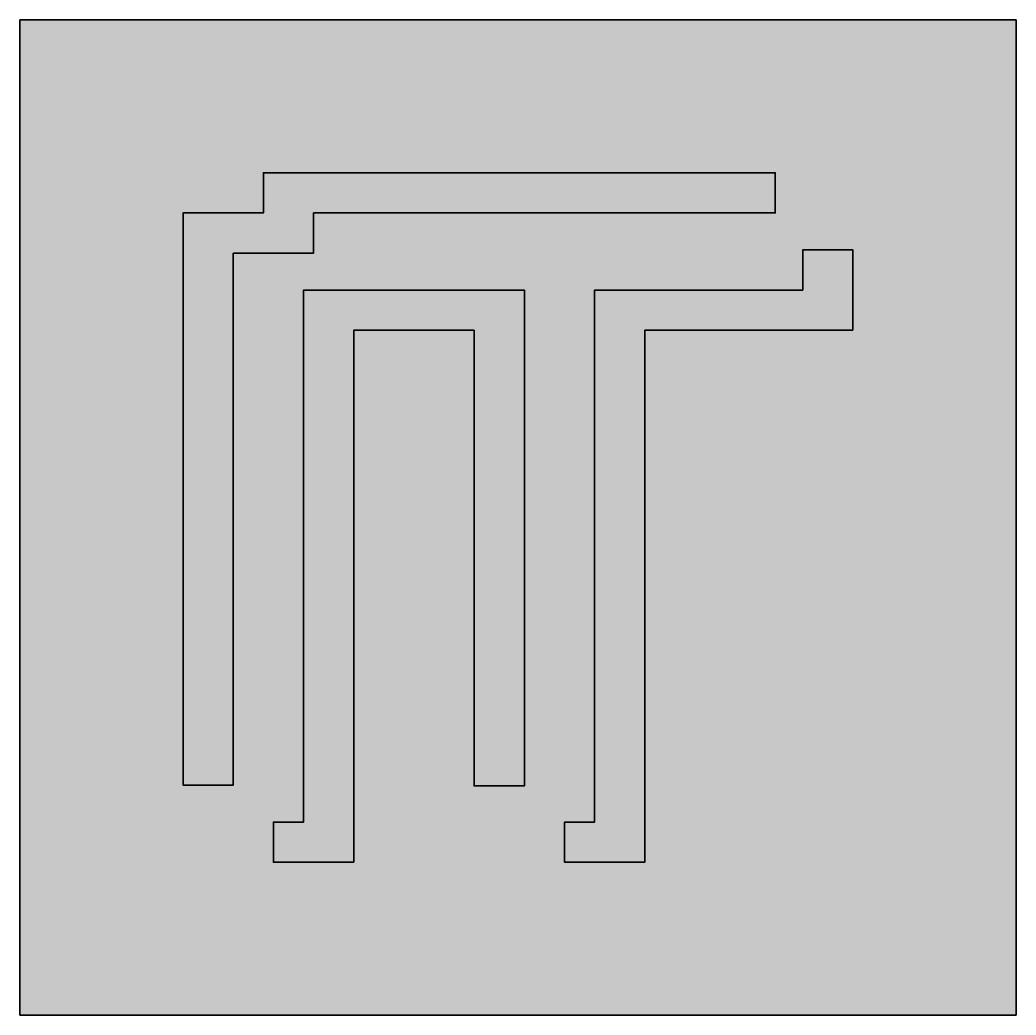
# Model space of a CAD drawing. Header units: millimetres. Extents: x 2869.4 to 2919, y 1488 to 1537.6.
import ezdxf

# ---------------------------------------------------------------- set-up
doc = ezdxf.new("R2010")
doc.units = ezdxf.units.MM
doc.layers.add('BloquesBoceto', color=240, linetype='Continuous', lineweight=5)

# ---------------------------------------------------------------- blocks, each defined once
blk = doc.blocks.new('LogoInstitutoSabato')
h = blk.add_hatch(color=140)
h.dxf.hatch_style = 1
h.paths.add_polyline_path([(24.808, 24.782), (-24.808, 24.782), (-24.808, -24.782), (24.808, -24.782)])
h.paths.add_polyline_path([(-16.683, 15.171), (-12.683, 15.171), (-12.683, 17.171), (12.817, 17.171), (12.817, 15.171), (-10.183, 15.171), (-10.183, 13.171), (-14.183, 13.171), (-14.183, -13.329), (-16.683, -13.329)], flags=16)
h.paths.add_polyline_path([(-10.683, 11.329), (0.317, 11.329), (0.317, -13.371), (-2.183, -13.371), (-2.183, 9.329), (-8.183, 9.329), (-8.183, -17.171), (-12.183, -17.171), (-12.183, -15.171), (-10.683, -15.171)], flags=16)
h.paths.add_polyline_path([(3.817, 11.329), (14.183, 11.329), (14.183, 13.327), (16.683, 13.327), (16.683, 9.329), (6.317, 9.329), (6.317, -17.171), (2.317, -17.171), (2.317, -15.171), (3.817, -15.171)], flags=16)
h = blk.add_hatch(color=7)
h.dxf.hatch_style = 1
h.paths.add_polyline_path([(12.817, 17.171), (-12.683, 17.171), (-12.683, 15.171), (-16.683, 15.171), (-16.683, -13.329), (-14.183, -13.329), (-14.183, 13.171), (-10.183, 13.171), (-10.183, 15.171), (12.817, 15.171)])
h.paths.add_polyline_path([(-8.183, 9.329), (-2.183, 9.329), (-2.183, -13.371), (0.317, -13.371), (0.317, 11.329), (-10.683, 11.329), (-10.683, -15.171), (-12.183, -15.171), (-12.183, -17.171), (-8.183, -17.171)])
h.paths.add_polyline_path([(6.317, 9.329), (16.683, 9.329), (16.683, 13.327), (14.183, 13.327), (14.183, 11.329), (3.817, 11.329), (3.817, -15.171), (2.317, -15.171), (2.317, -17.171), (6.317, -17.171)])
at = {"layer": 'BloquesBoceto', "color": 9, "lineweight": 35}
for points in [[(-24.808, 24.782), (24.808, 24.782), (24.808, -24.782), (-24.808, -24.782)], [(-14.183, 13.171), (-14.183, -13.329), (-16.683, -13.329), (-16.683, 15.171), (-12.683, 15.171), (-12.683, 17.171), (12.817, 17.171), (12.817, 15.171), (-10.183, 15.171), (-10.183, 13.171)], [(16.683, 9.329), (6.317, 9.329), (6.317, -17.171), (2.317, -17.171), (2.317, -15.171), (3.817, -15.171), (3.817, 11.329), (14.183, 11.329), (14.183, 13.327), (16.683, 13.327)], [(-8.183, -17.171), (-8.183, 9.329), (-2.183, 9.329), (-2.183, -13.371), (0.317, -13.371), (0.317, 11.329), (-10.683, 11.329), (-10.683, -15.171), (-12.183, -15.171), (-12.183, -17.171)]]:
    blk.add_lwpolyline(points, close=True, dxfattribs=at)

msp = doc.modelspace()

# ---------------------------------------------------------------- block references
at = {"layer": 'BloquesBoceto'}
msp.add_blockref('LogoInstitutoSabato', (2894.164, 1512.778), dxfattribs=at)

doc.saveas('drawing.dxf')
